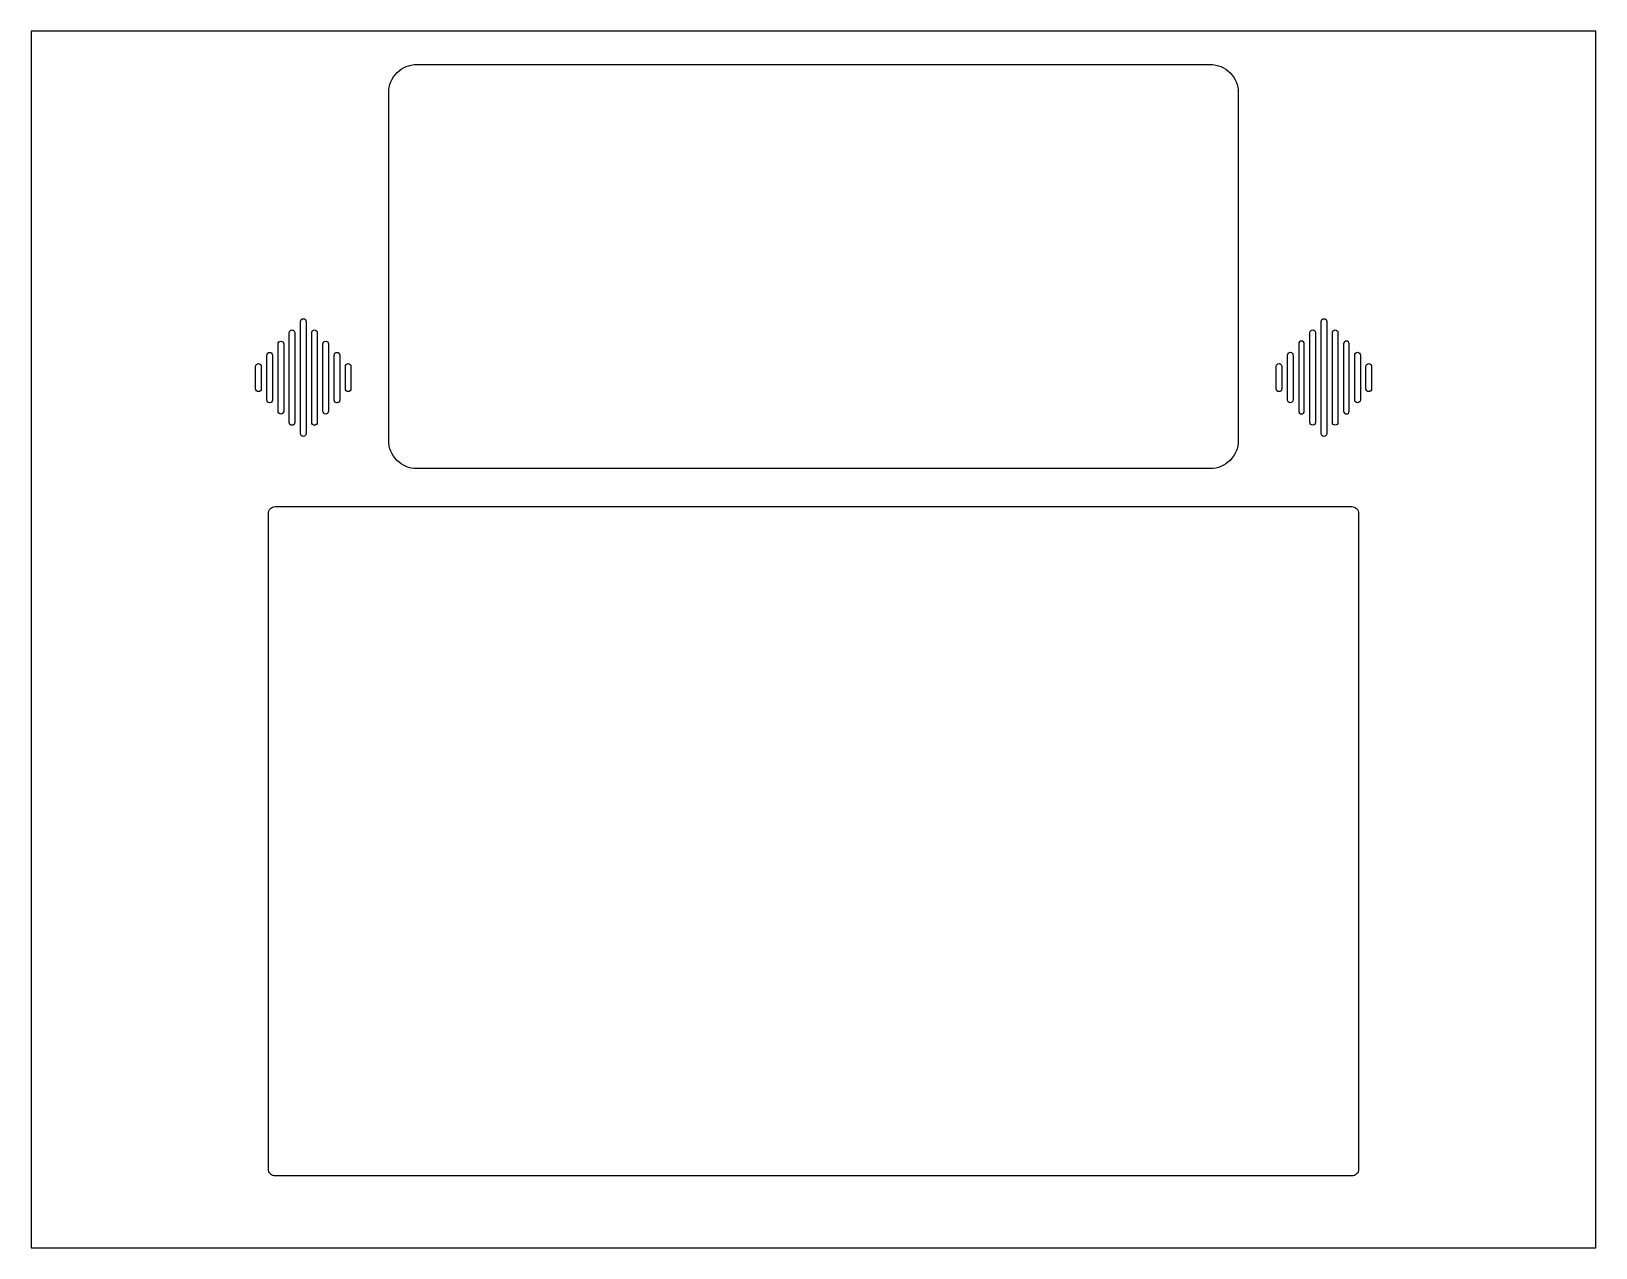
# Model space of a CAD drawing. Header units: millimetres. Extents: x -279 to 0, y -217 to 0.
import ezdxf

# ---------------------------------------------------------------- set-up
doc = ezdxf.new("R2010")
doc.units = ezdxf.units.MM
doc.layers.get('0').update_dxf_attribs({"linetype": 'CONTINUOUS'})

msp = doc.modelspace()

# ---------------------------------------------------------------- linework, layer by layer
msp.add_lwpolyline([(0, -217), (0, 0), (-279, 0), (-279, -217)], close=True)
for points in [[(-210.25, -5.92), (-68.75, -5.92, -0.414214), (-63.75, -10.92), (-63.75, -73.01, -0.414214), (-68.75, -78.01), (-210.25, -78.01, -0.414214), (-215.25, -73.01), (-215.25, -10.92, -0.414214)], [(-229.99, -51.78), (-229.99, -71.78, -1), (-230.99, -71.78), (-230.99, -51.78, -1)], [(-47.97, -51.77), (-47.97, -71.77, -1), (-48.97, -71.77), (-48.97, -51.77, -1)], [(-233.99, -55.78), (-233.99, -67.78, -1), (-234.99, -67.78), (-234.99, -55.78, -1)], [(-231.99, -53.78), (-231.99, -69.78, -1), (-232.99, -69.78), (-232.99, -53.78, -1)], [(-227.99, -53.78), (-227.99, -69.78, -1), (-228.99, -69.78), (-228.99, -53.78, -1)], [(-225.99, -55.78), (-225.99, -67.78, -1), (-226.99, -67.78), (-226.99, -55.78, -1)], [(-51.97, -55.77, 1), (-52.97, -55.77), (-52.97, -67.77, 1), (-51.97, -67.77)], [(-49.97, -53.77), (-49.97, -69.77, -1), (-50.97, -69.77), (-50.97, -53.77, -1)], [(-45.97, -53.77), (-45.97, -69.77, -1), (-46.97, -69.77), (-46.97, -53.77, -1)], [(-43.97, -55.77, 1), (-44.97, -55.77), (-44.97, -67.77, 1), (-43.97, -67.77)], [(-235.99, -57.78), (-235.99, -65.78, -1), (-236.99, -65.78), (-236.99, -57.78, -1)], [(-223.99, -57.78), (-223.99, -65.78, -1), (-224.99, -65.78), (-224.99, -57.78, -1)], [(-53.97, -57.77), (-53.97, -65.77, -1), (-54.97, -65.77), (-54.97, -57.77, -1)], [(-41.97, -57.77), (-41.97, -65.77, -1), (-42.97, -65.77), (-42.97, -57.77, -1)], [(-237.99, -59.78), (-237.99, -63.78, -1), (-238.99, -63.78), (-238.99, -59.78, -1)], [(-221.99, -59.78), (-221.99, -63.78, -1), (-222.99, -63.78), (-222.99, -59.78, -1)], [(-55.97, -59.77), (-55.97, -63.77, -1), (-56.97, -63.77), (-56.97, -59.77, -1)], [(-40.97, -63.77), (-40.97, -59.77, -1), (-39.97, -59.77), (-39.97, -63.77, -1)], [(-42.3, -86), (-42.3, -203, -0.414214), (-43.5, -204.2), (-235.5, -204.2, -0.414214), (-236.7, -203), (-236.7, -86, -0.414214), (-235.5, -84.8), (-43.5, -84.8, -0.414214)]]:
    msp.add_lwpolyline(points, format="xyb", close=True)

doc.saveas('drawing.dxf')
